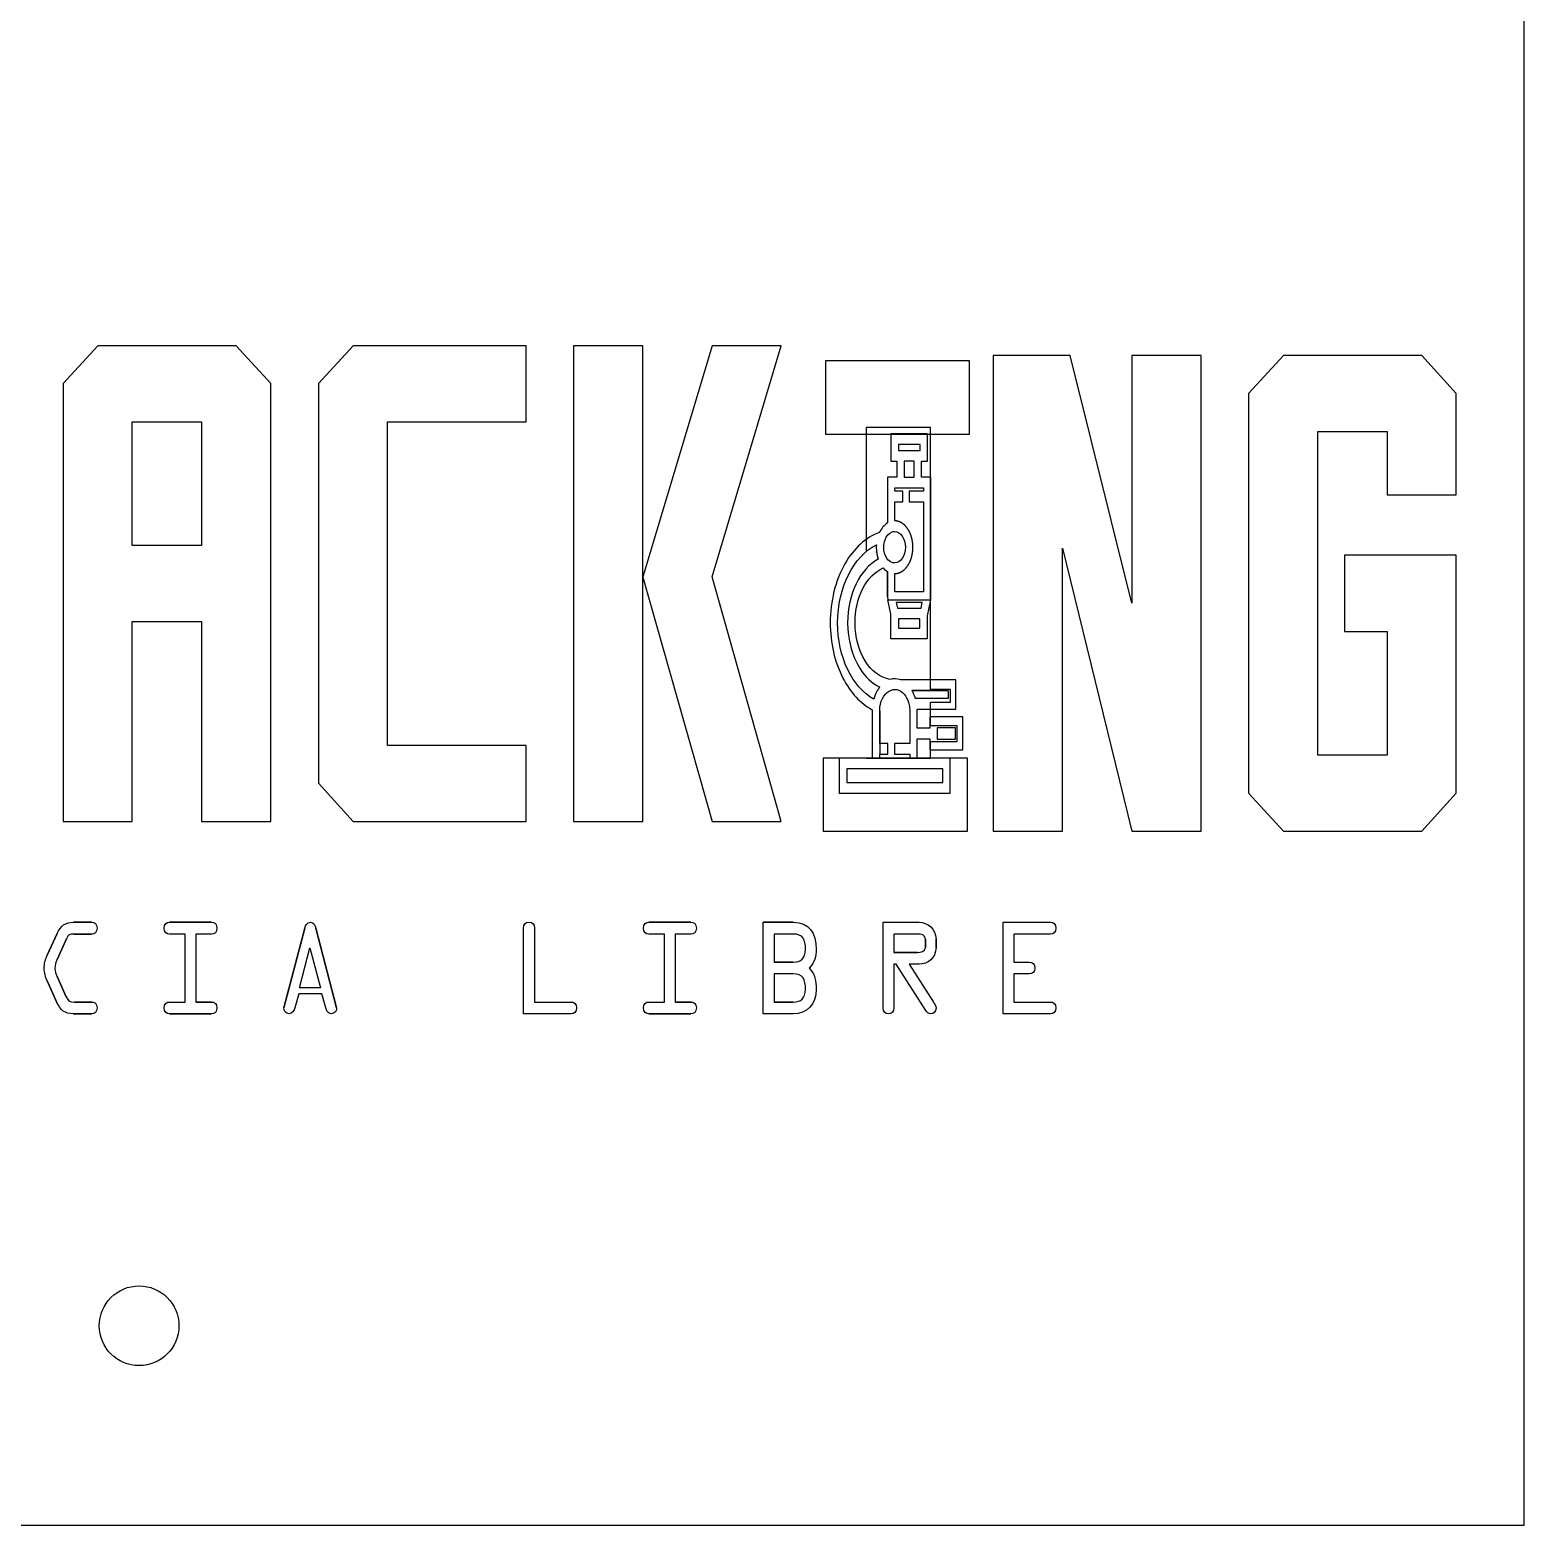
# Model space of a CAD drawing. Header units: millimetres. Extents: x -1633 to -1197, y 5202 to 5747.
# Drawn here: x -1431 to -1356.1, y 5201.9 to 5276.9 of the extents above; entities that cross this region are included whole.
import ezdxf

# ---------------------------------------------------------------- set-up
doc = ezdxf.new("R2010")
doc.units = ezdxf.units.MM
doc.layers.get('0').update_dxf_attribs({"linetype": 'CONTINUOUS'})

msp = doc.modelspace()

# ---------------------------------------------------------------- linework, layer by layer
for p, q in [((-1385.856, 5256.965), (-1389.072, 5256.965)), ((-1389.072, 5256.965), (-1389.072, 5250.766)), ((-1387.835, 5256.649), (-1387.835, 5255.288)), ((-1386.004, 5256.649), (-1387.835, 5256.649)), ((-1386.004, 5255.288), (-1386.004, 5256.649)), ((-1385.856, 5243.834), (-1385.856, 5256.965)), ((-1387.835, 5255.288), (-1387.539, 5255.288)), ((-1387.539, 5255.288), (-1387.539, 5254.485)), ((-1386.3, 5255.288), (-1386.004, 5255.288)), ((-1386.3, 5254.485), (-1386.3, 5255.288)), ((-1388.01, 5254.485), (-1388.01, 5252.183)), ((-1387.539, 5254.485), (-1388.01, 5254.485)), ((-1385.829, 5254.485), (-1386.3, 5254.485)), ((-1385.829, 5248.48), (-1385.829, 5254.485)), ((-1387.639, 5253.771), (-1387.639, 5253.95)), ((-1387.639, 5253.95), (-1387.539, 5253.95)), ((-1387.231, 5253.771), (-1387.639, 5253.771)), ((-1387.539, 5253.95), (-1386.3, 5253.95)), ((-1387.231, 5253.236), (-1387.231, 5253.771)), ((-1386.2, 5253.771), (-1386.919, 5253.771)), ((-1386.919, 5253.771), (-1386.919, 5253.236)), ((-1386.3, 5253.95), (-1386.2, 5253.95)), ((-1386.2, 5253.95), (-1386.2, 5253.771)), ((-1387.639, 5252.288), (-1387.639, 5253.236)), ((-1387.639, 5253.236), (-1387.231, 5253.236)), ((-1386.919, 5253.236), (-1386.2, 5253.236)), ((-1386.2, 5253.236), (-1386.2, 5248.722)), ((-1388.558, 5250.746), (-1388.555, 5250.72)), ((-1388.555, 5250.72), (-1388.558, 5250.746)), ((-1388.01, 5249.745), (-1388.01, 5248.48)), ((-1388.01, 5248.48), (-1388.01, 5249.745)), ((-1387.639, 5248.722), (-1387.639, 5249.64)), ((-1386.2, 5248.722), (-1387.639, 5248.722)), ((-1389.581, 5243.779), (-1389.581, 5243.779)), ((-1384.587, 5244.314), (-1387.357, 5244.314)), ((-1386.78, 5243.779), (-1384.958, 5243.779)), ((-1384.958, 5243.779), (-1386.78, 5243.779)), ((-1384.841, 5243.834), (-1385.856, 5243.834)), ((-1384.958, 5243.779), (-1384.958, 5243.382)), ((-1384.841, 5243.197), (-1384.841, 5243.834)), ((-1384.587, 5242.847), (-1384.587, 5244.314)), ((-1384.958, 5243.382), (-1386.612, 5243.382)), ((-1386.524, 5242.847), (-1384.587, 5242.847)), ((-1385.856, 5242.007), (-1385.856, 5243.197)), ((-1385.856, 5243.197), (-1384.841, 5243.197)), ((-1388.772, 5242.747), (-1388.772, 5240.384)), ((-1388.401, 5241.113), (-1388.401, 5242.747)), ((-1388.401, 5242.747), (-1388.401, 5240.578)), ((-1386.893, 5242.747), (-1386.893, 5241.113)), ((-1386.521, 5241.892), (-1386.521, 5242.747)), ((-1385.881, 5242.449), (-1385.881, 5241.892)), ((-1384.221, 5242.449), (-1385.881, 5242.449)), ((-1384.221, 5240.8), (-1384.221, 5242.449)), ((-1385.881, 5241.892), (-1386.521, 5241.892)), ((-1386.521, 5241.357), (-1385.881, 5241.357)), ((-1386.521, 5240.384), (-1386.521, 5241.357)), ((-1385.881, 5241.357), (-1385.881, 5240.8)), ((-1384.512, 5242.007), (-1385.856, 5242.007)), ((-1384.512, 5241.22), (-1384.512, 5242.007)), ((-1387.998, 5241.113), (-1388.401, 5241.113)), ((-1387.998, 5240.578), (-1387.998, 5241.113)), ((-1386.893, 5241.113), (-1387.652, 5241.113)), ((-1387.652, 5241.113), (-1387.652, 5240.578)), ((-1385.881, 5240.8), (-1384.221, 5240.8)), ((-1385.856, 5240.38), (-1385.856, 5241.22)), ((-1385.856, 5241.22), (-1384.512, 5241.22)), ((-1390.427, 5240.384), (-1390.427, 5238.63)), ((-1388.772, 5240.384), (-1390.427, 5240.384)), ((-1389.072, 5240.38), (-1385.856, 5240.38)), ((-1388.401, 5240.578), (-1387.998, 5240.578)), ((-1388.401, 5240.384), (-1388.401, 5240.578)), ((-1386.893, 5240.384), (-1388.401, 5240.384)), ((-1387.652, 5240.578), (-1386.893, 5240.578)), ((-1386.893, 5240.578), (-1386.893, 5240.384)), ((-1384.866, 5240.384), (-1386.521, 5240.384)), ((-1384.866, 5238.63), (-1384.866, 5240.384)), ((-1390.427, 5238.63), (-1384.866, 5238.63)), ((-1429.674, 5231.585), (-1430.168, 5230.494)), ((-1430.168, 5230.494), (-1429.674, 5231.585)), ((-1427.935, 5232.152), (-1428.848, 5232.152)), ((-1428.848, 5232.152), (-1427.935, 5232.152)), ((-1421.921, 5232.152), (-1424.037, 5232.152)), ((-1424.037, 5232.152), (-1421.921, 5232.152)), ((-1417.24, 5231.851), (-1418.292, 5227.857)), ((-1418.292, 5227.857), (-1417.24, 5231.851)), ((-1415.65, 5227.857), (-1416.687, 5231.851)), ((-1416.687, 5231.851), (-1415.65, 5227.857)), ((-1406.266, 5227.562), (-1406.266, 5231.857)), ((-1405.729, 5231.857), (-1405.729, 5228.152)), ((-1397.869, 5232.152), (-1399.984, 5232.152)), ((-1399.984, 5232.152), (-1397.869, 5232.152)), ((-1394.24, 5227.562), (-1394.24, 5232.152)), ((-1392.736, 5232.152), (-1394.24, 5232.152)), ((-1394.24, 5232.152), (-1392.736, 5232.152)), ((-1388.226, 5232.152), (-1386.422, 5232.152)), ((-1388.226, 5227.858), (-1388.226, 5232.152)), ((-1382.213, 5232.152), (-1379.829, 5232.152)), ((-1382.213, 5227.562), (-1382.213, 5232.152)), ((-1429.669, 5230.288), (-1429.202, 5231.314)), ((-1429.202, 5231.314), (-1429.669, 5230.288)), ((-1428.831, 5231.562), (-1427.935, 5231.562)), ((-1427.935, 5231.562), (-1428.831, 5231.562)), ((-1423.248, 5231.562), (-1424.037, 5231.562)), ((-1423.248, 5228.152), (-1423.248, 5231.562)), ((-1422.711, 5231.562), (-1422.711, 5228.152)), ((-1421.921, 5231.562), (-1422.711, 5231.562)), ((-1399.195, 5231.562), (-1399.984, 5231.562)), ((-1399.195, 5228.152), (-1399.195, 5231.562)), ((-1398.658, 5231.562), (-1398.658, 5228.152)), ((-1397.869, 5231.562), (-1398.658, 5231.562)), ((-1393.703, 5231.562), (-1393.703, 5230.152)), ((-1392.736, 5231.562), (-1393.703, 5231.562)), ((-1387.689, 5231.562), (-1387.689, 5230.642)), ((-1386.492, 5231.562), (-1387.689, 5231.562)), ((-1386.11, 5231.296), (-1386.11, 5230.889)), ((-1386.11, 5230.889), (-1386.11, 5231.296)), ((-1385.574, 5230.889), (-1385.574, 5231.296)), ((-1385.574, 5231.296), (-1385.574, 5230.889)), ((-1381.676, 5231.562), (-1381.676, 5230.152)), ((-1379.829, 5231.562), (-1381.676, 5231.562)), ((-1416.96, 5230.754), (-1416.971, 5230.754)), ((-1416.961, 5230.754), (-1416.96, 5230.754)), ((-1392.736, 5230.152), (-1393.703, 5230.152)), ((-1393.703, 5230.152), (-1392.736, 5230.152)), ((-1386.497, 5230.642), (-1387.689, 5230.642)), ((-1387.689, 5230.642), (-1386.497, 5230.642)), ((-1381.676, 5230.152), (-1380.887, 5230.152)), ((-1429.213, 5228.412), (-1429.669, 5229.432)), ((-1429.669, 5229.432), (-1429.213, 5228.412)), ((-1393.703, 5229.562), (-1393.703, 5228.152)), ((-1392.736, 5229.562), (-1393.703, 5229.562)), ((-1387.689, 5230.052), (-1387.689, 5227.858)), ((-1387.566, 5230.052), (-1387.689, 5230.052)), ((-1386.084, 5227.728), (-1387.566, 5230.052)), ((-1386.916, 5230.052), (-1385.708, 5228.152)), ((-1386.422, 5230.052), (-1386.916, 5230.052)), ((-1381.676, 5229.562), (-1381.676, 5228.152)), ((-1380.887, 5229.562), (-1381.676, 5229.562)), ((-1430.174, 5229.22), (-1429.68, 5228.123)), ((-1429.68, 5228.123), (-1430.174, 5229.22)), ((-1427.935, 5228.152), (-1428.81, 5228.152)), ((-1428.81, 5228.152), (-1427.935, 5228.152)), ((-1424.037, 5228.152), (-1423.248, 5228.152)), ((-1421.921, 5228.152), (-1422.711, 5228.152)), ((-1422.711, 5228.152), (-1421.921, 5228.152)), ((-1417.54, 5228.565), (-1417.744, 5227.857)), ((-1416.397, 5228.565), (-1417.54, 5228.565)), ((-1416.198, 5227.857), (-1416.397, 5228.565)), ((-1405.729, 5228.152), (-1403.882, 5228.152)), ((-1399.984, 5228.152), (-1399.195, 5228.152)), ((-1397.869, 5228.152), (-1398.658, 5228.152)), ((-1398.658, 5228.152), (-1397.869, 5228.152)), ((-1392.736, 5228.152), (-1393.703, 5228.152)), ((-1393.703, 5228.152), (-1392.736, 5228.152)), ((-1381.676, 5228.152), (-1379.829, 5228.152)), ((-1428.874, 5227.562), (-1427.935, 5227.562)), ((-1427.935, 5227.562), (-1428.874, 5227.562)), ((-1424.037, 5227.562), (-1421.921, 5227.562)), ((-1421.921, 5227.562), (-1424.037, 5227.562)), ((-1403.882, 5227.562), (-1406.266, 5227.562)), ((-1399.984, 5227.562), (-1397.869, 5227.562)), ((-1397.869, 5227.562), (-1399.984, 5227.562)), ((-1392.736, 5227.562), (-1394.24, 5227.562)), ((-1379.829, 5227.562), (-1382.213, 5227.562))]:
    msp.add_line(p, q)
for points in [[(-1356.066, 5351.921), (-1495.361, 5351.921), (-1495.361, 5201.912), (-1356.066, 5201.912)], [(-1420.682, 5261.075), (-1427.631, 5261.075), (-1429.375, 5259.175), (-1429.375, 5237.209), (-1425.901, 5237.209), (-1425.901, 5247.234), (-1422.427, 5247.234), (-1422.427, 5237.209), (-1418.953, 5237.209), (-1418.953, 5259.175)], [(-1406.145, 5257.259), (-1406.145, 5261.075), (-1414.823, 5261.075), (-1416.567, 5259.175), (-1416.567, 5239.125), (-1414.823, 5237.209), (-1406.145, 5237.209), (-1406.145, 5241.026), (-1413.093, 5241.026), (-1413.093, 5257.259)], [(-1400.285, 5261.075), (-1403.759, 5261.075), (-1403.759, 5237.209), (-1400.285, 5237.209), (-1400.285, 5249.462), (-1396.811, 5237.209), (-1393.337, 5237.209), (-1396.811, 5249.478), (-1393.337, 5261.075), (-1396.811, 5261.075), (-1400.285, 5249.478)], [(-1391.126, 5256.638), (-1383.893, 5256.638), (-1383.893, 5260.308), (-1391.126, 5260.308)], [(-1375.752, 5248.151), (-1378.838, 5260.583), (-1382.7, 5260.583), (-1382.7, 5236.717), (-1379.226, 5236.717), (-1379.226, 5250.919), (-1375.752, 5236.717), (-1372.278, 5236.717), (-1372.278, 5260.583), (-1375.752, 5260.583)], [(-1365.076, 5250.559), (-1365.076, 5246.742), (-1362.944, 5246.742), (-1362.944, 5240.534), (-1366.418, 5240.534), (-1366.418, 5256.767), (-1362.944, 5256.767), (-1362.944, 5253.589), (-1359.469, 5253.589), (-1359.469, 5258.683), (-1361.199, 5260.584), (-1368.147, 5260.584), (-1369.892, 5258.683), (-1369.892, 5238.633), (-1368.147, 5236.717), (-1361.199, 5236.717), (-1359.469, 5238.633), (-1359.469, 5250.559)], [(-1422.427, 5257.259), (-1422.427, 5251.051), (-1425.901, 5251.051), (-1425.901, 5257.259)], [(-1386.375, 5256.114), (-1387.464, 5256.114), (-1387.464, 5255.823), (-1386.375, 5255.823)], [(-1386.671, 5255.288), (-1387.168, 5255.288), (-1387.168, 5254.485), (-1386.671, 5254.485)], [(-1387.835, 5247.599), (-1387.993, 5248.334), (-1385.846, 5248.334), (-1386.022, 5247.518), (-1386.022, 5246.362), (-1387.835, 5246.362)], [(-1387.513, 5247.907), (-1386.326, 5247.907), (-1386.266, 5248.187), (-1387.573, 5248.187)], [(-1387.464, 5246.897), (-1386.392, 5246.897), (-1386.392, 5247.372), (-1387.464, 5247.372)], [(-1384.592, 5241.913), (-1385.51, 5241.913), (-1385.51, 5241.336), (-1384.592, 5241.336)], [(-1391.234, 5236.716), (-1384.001, 5236.716), (-1384.001, 5240.387), (-1391.234, 5240.387)], [(-1390.056, 5239.165), (-1385.237, 5239.165), (-1385.237, 5239.849), (-1390.056, 5239.849)], [(-1417.508, 5228.856), (-1416.998, 5230.866), (-1416.453, 5228.856)]]:
    msp.add_lwpolyline(points, close=True)
msp.add_circle((-1425.561, 5211.912), 2)
for points in [[(-1388.01, 5252.183), (-1388.172, 5252.084), (-1388.313, 5251.918), (-1388.412, 5251.706)], [(-1387.621, 5252.287), (-1387.627, 5252.287), (-1387.633, 5252.289), (-1387.639, 5252.289)], [(-1387.599, 5252.286), (-1387.606, 5252.286), (-1387.614, 5252.287), (-1387.621, 5252.287)], [(-1387.575, 5252.283), (-1387.583, 5252.285), (-1387.591, 5252.285), (-1387.599, 5252.286)], [(-1387.552, 5252.28), (-1387.56, 5252.282), (-1387.567, 5252.282), (-1387.575, 5252.283)], [(-1387.529, 5252.276), (-1387.537, 5252.277), (-1387.545, 5252.279), (-1387.552, 5252.28)], [(-1387.507, 5252.271), (-1387.514, 5252.273), (-1387.521, 5252.275), (-1387.529, 5252.276)], [(-1387.484, 5252.266), (-1387.491, 5252.268), (-1387.499, 5252.27), (-1387.507, 5252.271)], [(-1387.462, 5252.26), (-1387.469, 5252.262), (-1387.476, 5252.264), (-1387.484, 5252.266)], [(-1387.439, 5252.252), (-1387.447, 5252.254), (-1387.454, 5252.257), (-1387.462, 5252.26)], [(-1387.418, 5252.244), (-1387.425, 5252.247), (-1387.432, 5252.249), (-1387.439, 5252.252)], [(-1387.396, 5252.235), (-1387.403, 5252.238), (-1387.41, 5252.242), (-1387.418, 5252.244)], [(-1387.374, 5252.226), (-1387.382, 5252.229), (-1387.389, 5252.233), (-1387.396, 5252.235)], [(-1387.353, 5252.216), (-1387.36, 5252.219), (-1387.367, 5252.223), (-1387.374, 5252.226)], [(-1387.332, 5252.205), (-1387.339, 5252.209), (-1387.346, 5252.212), (-1387.353, 5252.216)], [(-1387.311, 5252.193), (-1387.318, 5252.197), (-1387.325, 5252.201), (-1387.332, 5252.205)], [(-1387.291, 5252.181), (-1387.298, 5252.185), (-1387.304, 5252.189), (-1387.311, 5252.193)], [(-1387.271, 5252.168), (-1387.277, 5252.172), (-1387.284, 5252.177), (-1387.291, 5252.181)], [(-1387.25, 5252.154), (-1387.257, 5252.159), (-1387.264, 5252.164), (-1387.271, 5252.168)], [(-1387.231, 5252.14), (-1387.237, 5252.145), (-1387.244, 5252.15), (-1387.25, 5252.154)], [(-1387.211, 5252.125), (-1387.217, 5252.13), (-1387.224, 5252.135), (-1387.231, 5252.14)], [(-1387.192, 5252.109), (-1387.199, 5252.115), (-1387.204, 5252.12), (-1387.211, 5252.125)], [(-1387.173, 5252.093), (-1387.179, 5252.099), (-1387.186, 5252.104), (-1387.192, 5252.109)], [(-1387.155, 5252.076), (-1387.161, 5252.082), (-1387.167, 5252.087), (-1387.173, 5252.093)], [(-1387.136, 5252.058), (-1387.142, 5252.064), (-1387.148, 5252.07), (-1387.155, 5252.076)], [(-1387.118, 5252.04), (-1387.124, 5252.046), (-1387.13, 5252.053), (-1387.136, 5252.058)], [(-1387.1, 5252.021), (-1387.106, 5252.028), (-1387.112, 5252.034), (-1387.118, 5252.04)], [(-1387.083, 5252.003), (-1387.089, 5252.009), (-1387.094, 5252.015), (-1387.1, 5252.021)], [(-1387.065, 5251.982), (-1387.072, 5251.989), (-1387.077, 5251.996), (-1387.083, 5252.003)], [(-1387.05, 5251.962), (-1387.055, 5251.969), (-1387.06, 5251.976), (-1387.065, 5251.982)], [(-1387.032, 5251.94), (-1387.038, 5251.948), (-1387.044, 5251.955), (-1387.05, 5251.962)], [(-1387.018, 5251.92), (-1387.022, 5251.926), (-1387.027, 5251.933), (-1387.032, 5251.94)], [(-1387.001, 5251.896), (-1387.006, 5251.904), (-1387.012, 5251.912), (-1387.018, 5251.92)], [(-1386.986, 5251.875), (-1386.991, 5251.882), (-1386.996, 5251.889), (-1387.001, 5251.896)], [(-1386.971, 5251.85), (-1386.976, 5251.859), (-1386.981, 5251.866), (-1386.986, 5251.875)], [(-1386.957, 5251.828), (-1386.962, 5251.835), (-1386.966, 5251.843), (-1386.971, 5251.85)], [(-1390.511, 5247.179), (-1390.511, 5248.952), (-1389.71, 5250.528), (-1388.567, 5251.086)], [(-1388.412, 5251.706), (-1389.092, 5251.469), (-1389.708, 5250.911), (-1390.154, 5250.124)], [(-1388.567, 5251.086), (-1388.567, 5251.077), (-1388.567, 5251.068), (-1388.568, 5251.06)], [(-1388.199, 5250.964), (-1388.199, 5251.096), (-1388.176, 5251.227), (-1388.133, 5251.342)], [(-1388.133, 5251.342), (-1388.059, 5251.537), (-1387.93, 5251.679), (-1387.781, 5251.731)], [(-1387.781, 5251.731), (-1387.738, 5251.746), (-1387.695, 5251.753), (-1387.652, 5251.753)], [(-1387.652, 5251.753), (-1387.35, 5251.753), (-1387.105, 5251.399), (-1387.105, 5250.964)], [(-1386.942, 5251.802), (-1386.947, 5251.811), (-1386.952, 5251.819), (-1386.957, 5251.828)], [(-1386.929, 5251.779), (-1386.934, 5251.787), (-1386.938, 5251.795), (-1386.942, 5251.802)], [(-1386.915, 5251.752), (-1386.92, 5251.761), (-1386.924, 5251.77), (-1386.929, 5251.779)], [(-1386.903, 5251.728), (-1386.907, 5251.736), (-1386.911, 5251.745), (-1386.915, 5251.752)], [(-1386.89, 5251.701), (-1386.894, 5251.71), (-1386.899, 5251.719), (-1386.903, 5251.728)], [(-1386.878, 5251.675), (-1386.882, 5251.684), (-1386.886, 5251.692), (-1386.89, 5251.701)], [(-1386.866, 5251.647), (-1386.87, 5251.657), (-1386.874, 5251.666), (-1386.878, 5251.675)], [(-1386.855, 5251.621), (-1386.859, 5251.629), (-1386.862, 5251.639), (-1386.866, 5251.647)], [(-1386.844, 5251.592), (-1386.848, 5251.602), (-1386.852, 5251.611), (-1386.855, 5251.621)], [(-1386.834, 5251.565), (-1386.838, 5251.574), (-1386.84, 5251.583), (-1386.844, 5251.592)], [(-1386.824, 5251.535), (-1386.827, 5251.545), (-1386.831, 5251.555), (-1386.834, 5251.565)], [(-1386.815, 5251.507), (-1386.818, 5251.516), (-1386.821, 5251.526), (-1386.824, 5251.535)], [(-1386.806, 5251.477), (-1386.809, 5251.487), (-1386.812, 5251.497), (-1386.815, 5251.507)], [(-1386.797, 5251.447), (-1386.8, 5251.457), (-1386.803, 5251.467), (-1386.806, 5251.477)], [(-1386.789, 5251.417), (-1386.792, 5251.427), (-1386.795, 5251.437), (-1386.797, 5251.447)], [(-1386.782, 5251.386), (-1386.785, 5251.396), (-1386.786, 5251.406), (-1386.789, 5251.417)], [(-1386.775, 5251.356), (-1386.777, 5251.366), (-1386.78, 5251.376), (-1386.782, 5251.386)], [(-1386.769, 5251.323), (-1386.771, 5251.334), (-1386.773, 5251.345), (-1386.775, 5251.356)], [(-1386.763, 5251.293), (-1386.764, 5251.303), (-1386.766, 5251.313), (-1386.769, 5251.323)], [(-1386.757, 5251.259), (-1386.759, 5251.271), (-1386.761, 5251.282), (-1386.763, 5251.293)], [(-1386.752, 5251.229), (-1386.754, 5251.239), (-1386.756, 5251.249), (-1386.757, 5251.259)], [(-1386.748, 5251.194), (-1386.749, 5251.206), (-1386.751, 5251.218), (-1386.752, 5251.229)], [(-1386.744, 5251.164), (-1386.745, 5251.174), (-1386.747, 5251.184), (-1386.748, 5251.194)], [(-1386.741, 5251.126), (-1386.742, 5251.139), (-1386.743, 5251.152), (-1386.744, 5251.164)], [(-1386.739, 5251.098), (-1386.739, 5251.108), (-1386.74, 5251.117), (-1386.741, 5251.126)], [(-1386.736, 5251.055), (-1386.737, 5251.069), (-1386.738, 5251.084), (-1386.739, 5251.098)], [(-1388.472, 5250.368), (-1389.389, 5249.88), (-1390.009, 5248.618), (-1390.009, 5247.179)], [(-1388.569, 5251.039), (-1388.57, 5251.014), (-1388.57, 5250.989), (-1388.57, 5250.964)], [(-1388.57, 5250.964), (-1388.57, 5250.94), (-1388.57, 5250.915), (-1388.569, 5250.891)], [(-1388.568, 5251.06), (-1388.568, 5251.053), (-1388.569, 5251.046), (-1388.569, 5251.038)], [(-1388.569, 5250.891), (-1388.569, 5250.884), (-1388.568, 5250.876), (-1388.568, 5250.868)], [(-1388.568, 5250.868), (-1388.567, 5250.852), (-1388.566, 5250.835), (-1388.565, 5250.819)], [(-1388.565, 5250.819), (-1388.564, 5250.81), (-1388.563, 5250.801), (-1388.562, 5250.792)], [(-1388.562, 5250.792), (-1388.562, 5250.777), (-1388.56, 5250.761), (-1388.558, 5250.746)], [(-1388.555, 5250.72), (-1388.553, 5250.704), (-1388.55, 5250.688), (-1388.548, 5250.672)], [(-1388.548, 5250.672), (-1388.547, 5250.665), (-1388.546, 5250.657), (-1388.544, 5250.65)], [(-1388.544, 5250.65), (-1388.541, 5250.627), (-1388.537, 5250.605), (-1388.532, 5250.583)], [(-1388.532, 5250.583), (-1388.532, 5250.583), (-1388.532, 5250.581), (-1388.532, 5250.581)], [(-1388.532, 5250.581), (-1388.527, 5250.558), (-1388.522, 5250.536), (-1388.516, 5250.514)], [(-1388.516, 5250.514), (-1388.514, 5250.506), (-1388.512, 5250.499), (-1388.51, 5250.492)], [(-1388.51, 5250.492), (-1388.506, 5250.477), (-1388.502, 5250.462), (-1388.498, 5250.447)], [(-1388.498, 5250.447), (-1388.496, 5250.439), (-1388.493, 5250.431), (-1388.49, 5250.423)], [(-1388.49, 5250.423), (-1388.486, 5250.409), (-1388.482, 5250.395), (-1388.477, 5250.381)], [(-1388.477, 5250.381), (-1388.476, 5250.377), (-1388.474, 5250.372), (-1388.473, 5250.368)], [(-1388.041, 5250.409), (-1388.143, 5250.557), (-1388.199, 5250.755), (-1388.199, 5250.964)], [(-1387.781, 5250.197), (-1387.879, 5250.231), (-1387.969, 5250.304), (-1388.041, 5250.409)], [(-1387.105, 5250.964), (-1387.105, 5250.529), (-1387.35, 5250.175), (-1387.652, 5250.175)], [(-1386.855, 5250.308), (-1386.851, 5250.317), (-1386.847, 5250.326), (-1386.844, 5250.336)], [(-1386.844, 5250.336), (-1386.84, 5250.345), (-1386.837, 5250.355), (-1386.834, 5250.364)], [(-1386.834, 5250.364), (-1386.83, 5250.374), (-1386.827, 5250.383), (-1386.824, 5250.393)], [(-1386.824, 5250.393), (-1386.82, 5250.403), (-1386.817, 5250.412), (-1386.815, 5250.422)], [(-1386.815, 5250.422), (-1386.811, 5250.432), (-1386.808, 5250.441), (-1386.806, 5250.451)], [(-1386.806, 5250.451), (-1386.803, 5250.461), (-1386.8, 5250.472), (-1386.797, 5250.482)], [(-1386.797, 5250.482), (-1386.794, 5250.492), (-1386.792, 5250.501), (-1386.789, 5250.511)], [(-1386.789, 5250.511), (-1386.787, 5250.521), (-1386.784, 5250.532), (-1386.782, 5250.543)], [(-1386.782, 5250.543), (-1386.779, 5250.553), (-1386.777, 5250.562), (-1386.775, 5250.572)], [(-1386.775, 5250.572), (-1386.773, 5250.583), (-1386.771, 5250.595), (-1386.768, 5250.606)], [(-1386.768, 5250.606), (-1386.766, 5250.616), (-1386.764, 5250.625), (-1386.763, 5250.635)], [(-1386.763, 5250.635), (-1386.76, 5250.646), (-1386.759, 5250.658), (-1386.757, 5250.669)], [(-1386.757, 5250.669), (-1386.755, 5250.679), (-1386.754, 5250.689), (-1386.752, 5250.699)], [(-1386.752, 5250.699), (-1386.751, 5250.71), (-1386.75, 5250.723), (-1386.748, 5250.735)], [(-1386.748, 5250.735), (-1386.747, 5250.744), (-1386.745, 5250.754), (-1386.744, 5250.763)], [(-1386.744, 5250.763), (-1386.743, 5250.776), (-1386.742, 5250.789), (-1386.741, 5250.802)], [(-1386.741, 5250.802), (-1386.74, 5250.812), (-1386.739, 5250.82), (-1386.739, 5250.829)], [(-1386.739, 5250.829), (-1386.738, 5250.844), (-1386.737, 5250.859), (-1386.736, 5250.873)], [(-1386.735, 5251.032), (-1386.735, 5251.039), (-1386.736, 5251.047), (-1386.736, 5251.055)], [(-1386.736, 5250.873), (-1386.736, 5250.881), (-1386.735, 5250.889), (-1386.735, 5250.896)], [(-1386.734, 5250.964), (-1386.734, 5250.987), (-1386.734, 5251.009), (-1386.735, 5251.032)], [(-1386.735, 5250.896), (-1386.734, 5250.918), (-1386.734, 5250.941), (-1386.734, 5250.964)], [(-1390.154, 5250.124), (-1390.623, 5249.296), (-1390.882, 5248.25), (-1390.882, 5247.179)], [(-1389.638, 5247.179), (-1389.638, 5248.455), (-1389.06, 5249.565), (-1388.22, 5249.924)], [(-1388.22, 5249.924), (-1388.156, 5249.851), (-1388.085, 5249.791), (-1388.01, 5249.745)], [(-1387.684, 5250.176), (-1387.717, 5250.179), (-1387.749, 5250.186), (-1387.781, 5250.197)], [(-1387.652, 5250.175), (-1387.663, 5250.175), (-1387.674, 5250.175), (-1387.684, 5250.176)], [(-1387.639, 5249.64), (-1387.632, 5249.64), (-1387.627, 5249.641), (-1387.621, 5249.641)], [(-1387.621, 5249.641), (-1387.614, 5249.641), (-1387.606, 5249.641), (-1387.599, 5249.642)], [(-1387.599, 5249.642), (-1387.591, 5249.643), (-1387.583, 5249.643), (-1387.575, 5249.645)], [(-1387.575, 5249.645), (-1387.567, 5249.646), (-1387.56, 5249.646), (-1387.552, 5249.647)], [(-1387.552, 5249.647), (-1387.545, 5249.649), (-1387.537, 5249.65), (-1387.529, 5249.652)], [(-1387.529, 5249.652), (-1387.521, 5249.653), (-1387.514, 5249.654), (-1387.507, 5249.656)], [(-1387.507, 5249.656), (-1387.499, 5249.658), (-1387.491, 5249.66), (-1387.483, 5249.662)], [(-1387.483, 5249.662), (-1387.476, 5249.664), (-1387.469, 5249.666), (-1387.462, 5249.668)], [(-1387.462, 5249.668), (-1387.454, 5249.671), (-1387.447, 5249.673), (-1387.439, 5249.676)], [(-1387.439, 5249.676), (-1387.432, 5249.678), (-1387.425, 5249.681), (-1387.418, 5249.683)], [(-1387.418, 5249.683), (-1387.41, 5249.686), (-1387.403, 5249.689), (-1387.395, 5249.692)], [(-1387.395, 5249.692), (-1387.389, 5249.695), (-1387.381, 5249.698), (-1387.374, 5249.702)], [(-1387.374, 5249.702), (-1387.367, 5249.705), (-1387.36, 5249.708), (-1387.353, 5249.712)], [(-1387.353, 5249.712), (-1387.346, 5249.715), (-1387.339, 5249.719), (-1387.332, 5249.723)], [(-1387.332, 5249.723), (-1387.325, 5249.727), (-1387.318, 5249.73), (-1387.311, 5249.734)], [(-1387.311, 5249.734), (-1387.304, 5249.739), (-1387.298, 5249.742), (-1387.291, 5249.747)], [(-1387.291, 5249.747), (-1387.284, 5249.751), (-1387.277, 5249.755), (-1387.27, 5249.76)], [(-1387.27, 5249.76), (-1387.264, 5249.764), (-1387.257, 5249.768), (-1387.25, 5249.773)], [(-1387.25, 5249.773), (-1387.244, 5249.778), (-1387.237, 5249.783), (-1387.23, 5249.788)], [(-1387.23, 5249.788), (-1387.224, 5249.793), (-1387.217, 5249.798), (-1387.211, 5249.803)], [(-1387.211, 5249.803), (-1387.204, 5249.808), (-1387.198, 5249.813), (-1387.192, 5249.819)], [(-1387.192, 5249.819), (-1387.185, 5249.824), (-1387.179, 5249.829), (-1387.173, 5249.835)], [(-1387.173, 5249.835), (-1387.167, 5249.84), (-1387.16, 5249.846), (-1387.154, 5249.852)], [(-1387.154, 5249.852), (-1387.148, 5249.858), (-1387.142, 5249.863), (-1387.136, 5249.869)], [(-1387.136, 5249.869), (-1387.13, 5249.875), (-1387.124, 5249.882), (-1387.118, 5249.887)], [(-1387.118, 5249.887), (-1387.112, 5249.894), (-1387.106, 5249.9), (-1387.1, 5249.906)], [(-1387.1, 5249.906), (-1387.094, 5249.913), (-1387.089, 5249.919), (-1387.083, 5249.926)], [(-1387.083, 5249.926), (-1387.077, 5249.932), (-1387.071, 5249.939), (-1387.066, 5249.946)], [(-1387.066, 5249.946), (-1387.06, 5249.952), (-1387.055, 5249.959), (-1387.049, 5249.966)], [(-1387.049, 5249.966), (-1387.044, 5249.973), (-1387.038, 5249.98), (-1387.033, 5249.987)], [(-1387.032, 5249.987), (-1387.027, 5249.994), (-1387.022, 5250.002), (-1387.017, 5250.009)], [(-1387.017, 5250.009), (-1387.011, 5250.016), (-1387.006, 5250.024), (-1387.001, 5250.031)], [(-1387.001, 5250.031), (-1386.996, 5250.039), (-1386.991, 5250.046), (-1386.986, 5250.054)], [(-1386.986, 5250.054), (-1386.981, 5250.062), (-1386.976, 5250.069), (-1386.971, 5250.077)], [(-1386.971, 5250.077), (-1386.966, 5250.085), (-1386.961, 5250.093), (-1386.956, 5250.101)], [(-1386.956, 5250.101), (-1386.952, 5250.109), (-1386.947, 5250.117), (-1386.942, 5250.125)], [(-1386.942, 5250.125), (-1386.937, 5250.133), (-1386.933, 5250.142), (-1386.928, 5250.15)], [(-1386.928, 5250.15), (-1386.924, 5250.158), (-1386.919, 5250.166), (-1386.915, 5250.175)], [(-1386.915, 5250.175), (-1386.911, 5250.183), (-1386.907, 5250.192), (-1386.902, 5250.201)], [(-1386.902, 5250.201), (-1386.898, 5250.21), (-1386.894, 5250.218), (-1386.89, 5250.227)], [(-1386.89, 5250.227), (-1386.885, 5250.236), (-1386.881, 5250.245), (-1386.878, 5250.254)], [(-1386.878, 5250.254), (-1386.874, 5250.263), (-1386.87, 5250.271), (-1386.866, 5250.281)], [(-1386.866, 5250.281), (-1386.862, 5250.29), (-1386.858, 5250.299), (-1386.855, 5250.308)], [(-1388.01, 5248.48), (-1388.01, 5248.449), (-1388.006, 5248.42), (-1388, 5248.392)], [(-1388, 5248.392), (-1387.999, 5248.372), (-1387.996, 5248.353), (-1387.993, 5248.334)], [(-1385.846, 5248.334), (-1385.842, 5248.353), (-1385.84, 5248.373), (-1385.839, 5248.392)], [(-1385.839, 5248.392), (-1385.832, 5248.42), (-1385.829, 5248.449), (-1385.829, 5248.48)], [(-1390.882, 5247.179), (-1390.882, 5246.169), (-1390.662, 5245.208), (-1390.244, 5244.4)], [(-1388.694, 5243.338), (-1389.788, 5243.953), (-1390.511, 5245.463), (-1390.511, 5247.179)], [(-1390.009, 5247.179), (-1390.009, 5246.331), (-1389.792, 5245.519), (-1389.397, 5244.892)], [(-1387.881, 5244.333), (-1388.884, 5244.498), (-1389.638, 5245.715), (-1389.638, 5247.179)], [(-1390.244, 5244.4), (-1389.866, 5243.667), (-1389.359, 5243.121), (-1388.771, 5242.808)], [(-1389.397, 5244.892), (-1389.122, 5244.457), (-1388.778, 5244.136), (-1388.399, 5243.953)], [(-1387.357, 5244.314), (-1387.527, 5244.38), (-1387.708, 5244.386), (-1387.881, 5244.333)], [(-1388.608, 5243.589), (-1388.618, 5243.566), (-1388.627, 5243.542), (-1388.636, 5243.518)], [(-1388.604, 5243.6), (-1388.605, 5243.596), (-1388.606, 5243.593), (-1388.608, 5243.589)], [(-1388.574, 5243.664), (-1388.584, 5243.643), (-1388.594, 5243.621), (-1388.604, 5243.6)], [(-1388.569, 5243.674), (-1388.571, 5243.671), (-1388.573, 5243.668), (-1388.574, 5243.664)], [(-1388.536, 5243.741), (-1388.547, 5243.719), (-1388.559, 5243.697), (-1388.569, 5243.674)], [(-1388.528, 5243.754), (-1388.531, 5243.75), (-1388.533, 5243.745), (-1388.536, 5243.741)], [(-1388.492, 5243.818), (-1388.504, 5243.797), (-1388.516, 5243.776), (-1388.528, 5243.754)], [(-1388.488, 5243.824), (-1388.489, 5243.822), (-1388.49, 5243.82), (-1388.492, 5243.818)], [(-1388.451, 5243.881), (-1388.464, 5243.862), (-1388.476, 5243.843), (-1388.488, 5243.824)], [(-1388.443, 5243.892), (-1388.446, 5243.889), (-1388.448, 5243.885), (-1388.451, 5243.881)], [(-1388.403, 5243.948), (-1388.416, 5243.93), (-1388.43, 5243.911), (-1388.443, 5243.892)], [(-1388.399, 5243.953), (-1388.4, 5243.951), (-1388.402, 5243.95), (-1388.403, 5243.948)], [(-1388.388, 5242.944), (-1388.335, 5243.363), (-1388.115, 5243.7), (-1387.828, 5243.802)], [(-1387.828, 5243.802), (-1387.698, 5243.849), (-1387.561, 5243.844), (-1387.432, 5243.79)], [(-1387.432, 5243.79), (-1387.186, 5243.685), (-1386.991, 5243.398), (-1386.921, 5243.042)], [(-1386.769, 5243.759), (-1386.773, 5243.765), (-1386.776, 5243.772), (-1386.78, 5243.779)], [(-1386.741, 5243.706), (-1386.75, 5243.724), (-1386.76, 5243.741), (-1386.769, 5243.759)], [(-1386.723, 5243.67), (-1386.729, 5243.682), (-1386.735, 5243.694), (-1386.741, 5243.706)], [(-1386.697, 5243.614), (-1386.706, 5243.633), (-1386.714, 5243.652), (-1386.723, 5243.67)], [(-1386.681, 5243.578), (-1386.687, 5243.59), (-1386.692, 5243.602), (-1386.697, 5243.614)], [(-1388.691, 5243.347), (-1388.692, 5243.344), (-1388.693, 5243.341), (-1388.694, 5243.338)], [(-1388.67, 5243.421), (-1388.678, 5243.397), (-1388.685, 5243.372), (-1388.691, 5243.347)], [(-1388.668, 5243.427), (-1388.669, 5243.425), (-1388.669, 5243.423), (-1388.67, 5243.421)], [(-1388.642, 5243.502), (-1388.651, 5243.478), (-1388.66, 5243.453), (-1388.668, 5243.427)], [(-1388.636, 5243.518), (-1388.638, 5243.513), (-1388.64, 5243.508), (-1388.642, 5243.502)], [(-1388.401, 5242.747), (-1388.401, 5242.812), (-1388.396, 5242.878), (-1388.388, 5242.944)], [(-1386.921, 5243.042), (-1386.902, 5242.946), (-1386.893, 5242.846), (-1386.893, 5242.747)], [(-1386.656, 5243.514), (-1386.664, 5243.536), (-1386.673, 5243.557), (-1386.681, 5243.578)], [(-1386.644, 5243.482), (-1386.648, 5243.493), (-1386.652, 5243.503), (-1386.656, 5243.514)], [(-1386.614, 5243.389), (-1386.623, 5243.421), (-1386.634, 5243.451), (-1386.644, 5243.482)], [(-1386.612, 5243.382), (-1386.613, 5243.385), (-1386.613, 5243.387), (-1386.614, 5243.389)], [(-1386.521, 5242.747), (-1386.521, 5242.78), (-1386.522, 5242.814), (-1386.524, 5242.847)], [(-1388.771, 5242.808), (-1388.771, 5242.788), (-1388.772, 5242.767), (-1388.772, 5242.747)], [(-1429.674, 5231.585), (-1429.492, 5231.993), (-1429.261, 5232.152), (-1428.848, 5232.152)], [(-1427.935, 5232.152), (-1427.817, 5232.152), (-1427.666, 5232.081), (-1427.666, 5231.857)], [(-1427.666, 5231.857), (-1427.666, 5231.644), (-1427.811, 5231.562), (-1427.935, 5231.562)], [(-1424.306, 5231.857), (-1424.306, 5232.069), (-1424.177, 5232.152), (-1424.037, 5232.152)], [(-1424.037, 5231.562), (-1424.177, 5231.562), (-1424.306, 5231.644), (-1424.306, 5231.857)], [(-1421.921, 5232.152), (-1421.782, 5232.152), (-1421.653, 5232.069), (-1421.653, 5231.857)], [(-1421.653, 5231.857), (-1421.653, 5231.644), (-1421.782, 5231.562), (-1421.921, 5231.562)], [(-1417.24, 5231.851), (-1417.197, 5232.01), (-1417.138, 5232.152), (-1416.966, 5232.152)], [(-1416.966, 5232.152), (-1416.789, 5232.152), (-1416.724, 5232.004), (-1416.687, 5231.851)], [(-1406.266, 5231.857), (-1406.266, 5232.046), (-1406.19, 5232.152), (-1405.997, 5232.152)], [(-1405.997, 5232.152), (-1405.804, 5232.152), (-1405.729, 5232.046), (-1405.729, 5231.857)], [(-1400.253, 5231.857), (-1400.253, 5232.069), (-1400.124, 5232.152), (-1399.984, 5232.152)], [(-1399.984, 5231.562), (-1400.124, 5231.562), (-1400.253, 5231.644), (-1400.253, 5231.857)], [(-1397.869, 5232.152), (-1397.729, 5232.152), (-1397.6, 5232.069), (-1397.6, 5231.857)], [(-1397.6, 5231.857), (-1397.6, 5231.644), (-1397.729, 5231.562), (-1397.869, 5231.562)], [(-1392.736, 5232.152), (-1391.947, 5232.152), (-1391.587, 5231.621), (-1391.587, 5230.789)], [(-1386.422, 5232.152), (-1385.998, 5232.152), (-1385.574, 5231.822), (-1385.574, 5231.296)], [(-1379.829, 5232.152), (-1379.689, 5232.152), (-1379.561, 5232.069), (-1379.561, 5231.857)], [(-1379.561, 5231.857), (-1379.561, 5231.644), (-1379.689, 5231.562), (-1379.829, 5231.562)], [(-1428.831, 5231.562), (-1429.062, 5231.562), (-1429.1, 5231.538), (-1429.202, 5231.314)], [(-1392.124, 5230.789), (-1392.124, 5231.285), (-1392.247, 5231.562), (-1392.736, 5231.562)], [(-1386.497, 5230.642), (-1386.347, 5230.642), (-1386.11, 5230.654), (-1386.11, 5230.889)], [(-1386.11, 5231.296), (-1386.11, 5231.532), (-1386.331, 5231.562), (-1386.492, 5231.562)], [(-1385.574, 5230.889), (-1385.574, 5230.335), (-1385.992, 5230.052), (-1386.422, 5230.052)], [(-1430.319, 5229.839), (-1430.319, 5230.099), (-1430.276, 5230.258), (-1430.168, 5230.494)], [(-1429.669, 5230.288), (-1429.739, 5230.129), (-1429.782, 5230.022), (-1429.782, 5229.839)], [(-1392.736, 5230.152), (-1392.349, 5230.152), (-1392.124, 5230.341), (-1392.124, 5230.789)], [(-1391.587, 5230.789), (-1391.587, 5230.447), (-1391.657, 5230.134), (-1391.941, 5229.857)], [(-1380.887, 5230.152), (-1380.747, 5230.152), (-1380.618, 5230.069), (-1380.618, 5229.857)], [(-1430.174, 5229.22), (-1430.265, 5229.421), (-1430.319, 5229.61), (-1430.319, 5229.839)], [(-1429.782, 5229.839), (-1429.782, 5229.674), (-1429.733, 5229.574), (-1429.669, 5229.432)], [(-1392.124, 5228.789), (-1392.124, 5229.285), (-1392.247, 5229.562), (-1392.736, 5229.562)], [(-1391.941, 5229.857), (-1391.635, 5229.539), (-1391.587, 5229.226), (-1391.587, 5228.789)], [(-1380.618, 5229.857), (-1380.618, 5229.645), (-1380.747, 5229.562), (-1380.887, 5229.562)], [(-1391.587, 5228.789), (-1391.587, 5228.017), (-1392.054, 5227.562), (-1392.736, 5227.562)], [(-1392.736, 5228.152), (-1392.349, 5228.152), (-1392.124, 5228.341), (-1392.124, 5228.789)], [(-1428.874, 5227.562), (-1429.277, 5227.562), (-1429.508, 5227.739), (-1429.68, 5228.123)], [(-1429.213, 5228.412), (-1429.105, 5228.17), (-1429.051, 5228.152), (-1428.81, 5228.152)], [(-1427.935, 5228.152), (-1427.817, 5228.152), (-1427.666, 5228.081), (-1427.666, 5227.858)], [(-1427.666, 5227.858), (-1427.666, 5227.645), (-1427.811, 5227.562), (-1427.935, 5227.562)], [(-1424.306, 5227.857), (-1424.306, 5228.07), (-1424.177, 5228.152), (-1424.037, 5228.152)], [(-1424.037, 5227.562), (-1424.177, 5227.562), (-1424.306, 5227.645), (-1424.306, 5227.857)], [(-1421.921, 5228.152), (-1421.782, 5228.152), (-1421.653, 5228.07), (-1421.653, 5227.857)], [(-1421.653, 5227.857), (-1421.653, 5227.645), (-1421.782, 5227.562), (-1421.921, 5227.562)], [(-1418.034, 5227.562), (-1418.185, 5227.562), (-1418.33, 5227.716), (-1418.292, 5227.857)], [(-1417.744, 5227.857), (-1417.782, 5227.716), (-1417.868, 5227.562), (-1418.034, 5227.562)], [(-1415.908, 5227.562), (-1416.075, 5227.562), (-1416.161, 5227.716), (-1416.198, 5227.857)], [(-1415.65, 5227.857), (-1415.613, 5227.716), (-1415.757, 5227.562), (-1415.908, 5227.562)], [(-1403.882, 5228.152), (-1403.742, 5228.152), (-1403.613, 5228.07), (-1403.613, 5227.857)], [(-1403.613, 5227.857), (-1403.613, 5227.645), (-1403.742, 5227.562), (-1403.882, 5227.562)], [(-1400.253, 5227.857), (-1400.253, 5228.07), (-1400.124, 5228.152), (-1399.984, 5228.152)], [(-1399.984, 5227.562), (-1400.124, 5227.562), (-1400.253, 5227.645), (-1400.253, 5227.857)], [(-1397.869, 5228.152), (-1397.729, 5228.152), (-1397.6, 5228.07), (-1397.6, 5227.857)], [(-1397.6, 5227.857), (-1397.6, 5227.645), (-1397.729, 5227.562), (-1397.869, 5227.562)], [(-1387.958, 5227.563), (-1388.151, 5227.563), (-1388.226, 5227.669), (-1388.226, 5227.858)], [(-1387.689, 5227.858), (-1387.689, 5227.669), (-1387.764, 5227.563), (-1387.958, 5227.563)], [(-1385.574, 5227.84), (-1385.574, 5227.674), (-1385.697, 5227.563), (-1385.848, 5227.563)], [(-1385.708, 5228.152), (-1385.649, 5228.064), (-1385.574, 5227.952), (-1385.574, 5227.84)], [(-1379.829, 5228.152), (-1379.689, 5228.152), (-1379.561, 5228.07), (-1379.561, 5227.857)], [(-1379.561, 5227.857), (-1379.561, 5227.645), (-1379.689, 5227.562), (-1379.829, 5227.562)], [(-1385.848, 5227.563), (-1385.955, 5227.563), (-1386.025, 5227.633), (-1386.084, 5227.728)]]:
    msp.add_open_spline(points, degree=3)

doc.saveas('drawing.dxf')
